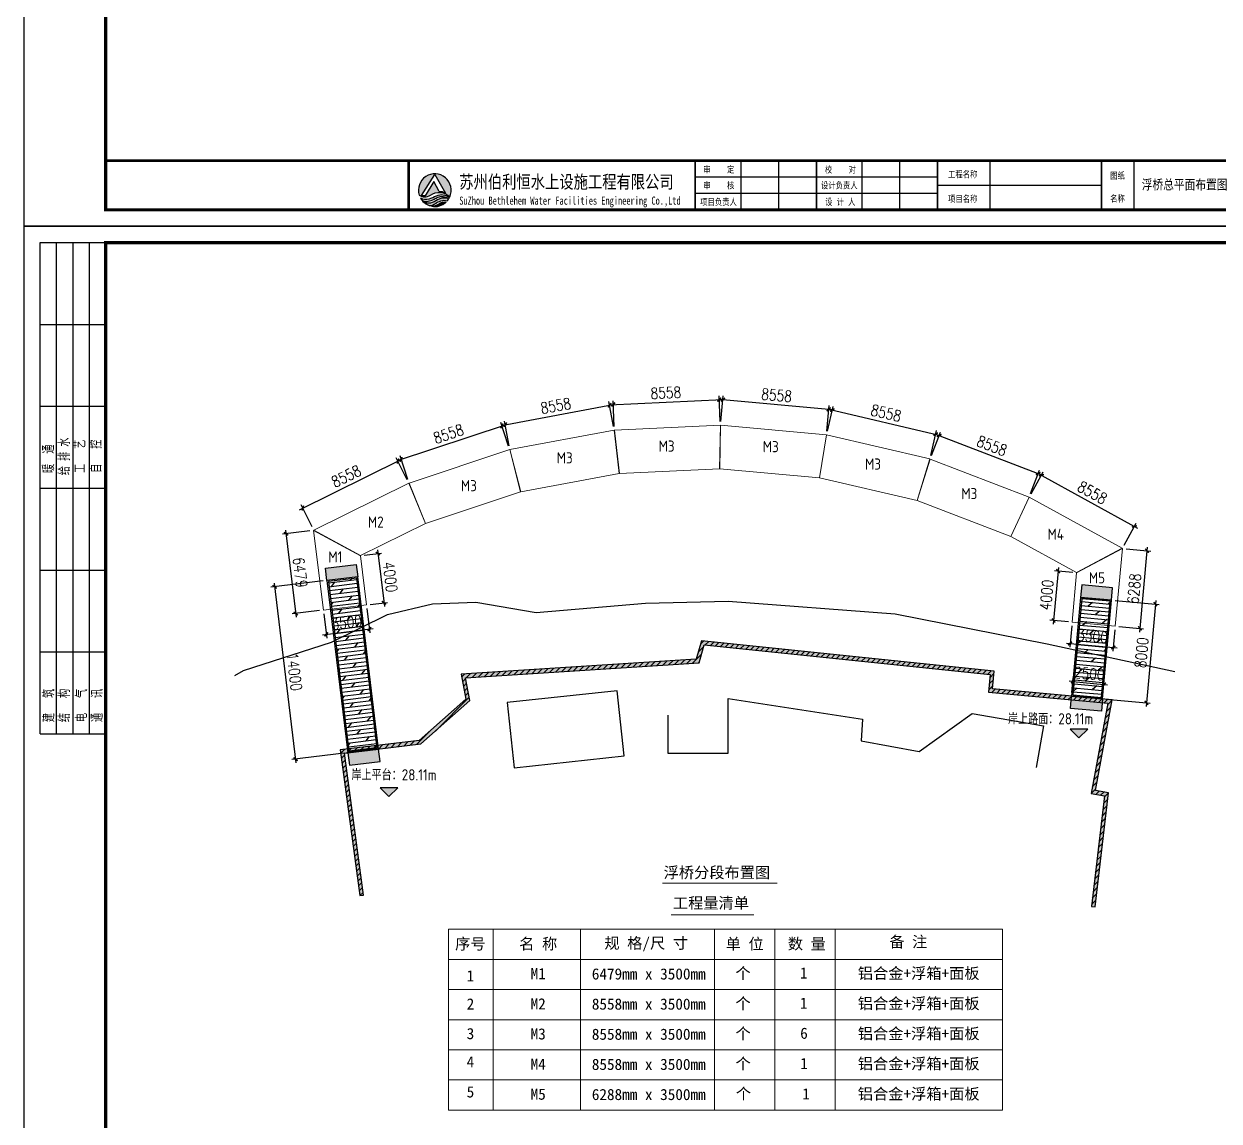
# Model space of a CAD drawing. Extents: x -259369 to -50372, y -155978 to 198088.
# Drawn here: x -218179 to -121798, y 7154 to 95648 of the extents above; entities that cross this region are included whole.
import ezdxf
from ezdxf.enums import TextEntityAlignment as Align

# ---------------------------------------------------------------- set-up
doc = ezdxf.new("R2010")
doc.units = 0
doc.header["$LTSCALE"] = 1000
doc.header["$MEASUREMENT"] = 0
doc.layers.add('抱桩器', color=255, linetype='Continuous')
for name, color, linetype, lineweight in [('文本', 3, 'Continuous', 13), ('结构', 52, 'Continuous', 18), ('铝主梁', 3, 'Continuous', 9)]:
    doc.layers.add(name, color=color, linetype=linetype, lineweight=lineweight)
doc.styles.add('-宋体', font='', dxfattribs={"width": 0.8})
doc.styles.add('_TCH_DIM', font='SIMPLEX.shx', dxfattribs={"bigfont": 'hztxt.shx'})
doc.styles.add('HZTXT', font='txtw.shx', dxfattribs={"width": 0.8, "bigfont": 'hztxtw.shx'})
doc.styles.get("Standard").update_dxf_attribs({"font": 'gbenor.shx', "bigfont": 'gbcbig.shx'})
doc.styles.add('图框', font='')
doc.styles.add('宋体', font='')
doc.styles.add('黑体', font='simhei.ttf', dxfattribs={"width": 0.8})
doc.styles.get('-宋体').set_extended_font_data('SimSun')
doc.styles.get('图框').set_extended_font_data('SimSun')
doc.styles.get('宋体').set_extended_font_data('SimSun')
doc.dimstyles.new('DIM-300', dxfattribs={"dimscale": 300, "dimtxt": 3, "dimasz": 1, "dimexe": 1, "dimexo": 1, "dimgap": 1, "dimtad": 1, "dimdec": 0, "dimdsep": 46, "dimtxsty": 'HZTXT', "dimblk": 'ARCHTICK', "dimcen": 0, "dimdle": 1, "dimclrd": 9, "dimclre": 9, "dimclrt": 2, "dimadec": 1, "dimazin": 0, "dimtfac": 1, "dimtdec": 0, "dimtix": 1, "dimtmove": 2, "dimatfit": 3, "dimldrblk": 'ARCHTICK', "dimfxl": 10, "dimtolj": 1, "dimtzin": 0, "dimarcsym": 1})

# ---------------------------------------------------------------- blocks, each defined once
blk = doc.blocks.new('$TITLEBLK$00000187')
h = blk.add_hatch(color=140)
h.dxf.hatch_style = 1
h.paths.add_polyline_path([(-294.3, 4.5, 0.294083), (-290.89, 4.48, -0.363756), (-284.97, 3.96, 1.450144)])
h.paths.add_polyline_path([(-289.53, 10.8), (-286.23, 5.12, 0.101723), (-288.23, 5.58), (-289.84, 8.66), (-292.52, 4.26, -0.081837), (-293.64, 4.38)], flags=16)
h = blk.add_hatch(color=174)
h.paths.add_polyline_path([(-285.05, 3.78, 0.296692), (-289.05, 4.29, -0.04264), (-291.3, 3.4, -0.209747), (-293.92, 3.62, 0.179915), (-291.3, 1.33, 0.169783), (-289.28, 1.97, -0.05744), (-287.69, 2.74, -0.214092), (-285.77, 2.71, 0.064571)])
h.paths.add_polyline_path([(-288.71, 3.03, -0.084014), (-290.89, 2.08, -0.271733), (-292.96, 2.61, 0.071966), (-291.58, 2.64, 0.098278), (-289.75, 3.23, -0.072406), (-288.51, 3.9, -0.088156), (-286.96, 4.07, -0.181988), (-285.56, 3.48, 0.206106)], flags=16)
blk.add_hatch(color=174).paths.add_polyline_path([(-286.08, 2.39, 0.189728), (-288.25, 1.81, -0.126537), (-290.52, 1.1, 0.245013)])
for p, q in [((-196, 0), (-196, 15)), ((-184.5, 0), (-184.5, 15)), ((-159, 0), (-159, 15)), ((-147.5, 0), (-147.5, 15)), ((-120, 0), (-120, 15)), ((-76, 0), (-76, 15)), ((-33, 0), (-33, 15)), ((-13, 0), (-13, 15)), ((0, 0), (0, 15)), ((-136, 10), (-210, 10)), ((-136, 7.5), (-86, 7.5)), ((-44, 7.5), (-22, 7.5)), ((0, 10), (-22, 10)), ((-136, 5), (-210, 5)), ((0, 5), (-22, 5))]:
    blk.add_line(p, q)
for points, const_width in [([(-297.54, 0), (-297.54, 15), (0, 15)], 0.8), ([(-210, 0), (-210, 15)], 0.5), ([(-173, 0), (-173, 15)], 0.5), ([(-136, 0), (-136, 15)], 0.5), ([(-86, 0), (-86, 15)], 0.5), ([(-44, 0), (-44, 15)], 0.5), ([(-22, 0), (-22, 15)], 0.5)]:
    blk.add_lwpolyline(points, dxfattribs=dict(const_width=const_width))
for points in [[(-294.3, 4.5, 0.294083), (-290.89, 4.48, -0.363756), (-284.97, 3.96, 1.450144)], [(-293.64, 4.38), (-289.53, 10.8), (-286.23, 5.12, 0.101723), (-288.23, 5.58), (-289.84, 8.66), (-292.52, 4.26, -0.081837)]]:
    blk.add_lwpolyline(points, format="xyb", close=True)
for points in [[(-293.92, 3.62, 0.209747), (-291.3, 3.4, 0.04264), (-289.05, 4.29, -0.296692), (-285.05, 3.78)], [(-292.96, 2.61, 0.071966), (-291.58, 2.64, 0.098278), (-289.75, 3.23, -0.072406), (-288.51, 3.9, -0.088156), (-286.96, 4.07, -0.181988), (-285.56, 3.48, 0.206106), (-288.71, 3.03, -0.084014), (-290.89, 2.08, -0.271733), (-292.96, 2.61)], [(-291.3, 1.33, 0.169783), (-289.28, 1.97, -0.05744), (-287.69, 2.74, -0.214092), (-285.77, 2.71, -0.214092)], [(-290.52, 1.1, 0.126537), (-288.25, 1.81, -0.189728), (-286.08, 2.39, -0.189728)]]:
    blk.add_lwpolyline(points, format="xyb")
for start, end in [(318.8384, 333.6165), (208.4706, 249.2676), (258.5751, 313.6432)]:
    blk.add_arc((-289.53, 6), 5, start, end)
at = {"style": '图框'}
for s, height, width, p in [('苏州伯利恒水上设施工程有限公司', 4, 0.8, (-282.06, 6.56)), ('审    定', 2, 0.8, (-207.53, 11.34)), ('校    对', 2, 0.8, (-170.43, 11.27)), ('工程名称', 2, 0.8, (-132.8, 9.86)), ('图纸', 2, 0.8, (-83.31, 9.46)), ('工程编号', 2, 0.8, (-42.79, 10.08)), ('阶 段', 2, 0.8, (-20.12, 11.27)), ('审    核', 2, 0.8, (-207.55, 6.48)), ('设计负责人', 2, 0.8, (-171.62, 6.48)), ('日 期', 2, 0.8, (-20.31, 6.48)), ('SuZhou Bethlehem Water Facilities Engineering Co.,Ltd ', 2.5, 0.75, (-282.06, 1.57)), ('项目负责人', 2, 0.8, (-208.49, 1.42)), ('设 计 人', 2, 0.8, (-170.33, 1.42)), ('项目名称', 2, 0.8, (-132.8, 2.36)), ('名称', 2, 0.8, (-83.31, 2.46)), ('图   号', 2, 0.8, (-42.46, 2.6)), ('比 例', 2, 0.8, (-20.27, 1.42))]:
    blk.add_text(s, height=height, dxfattribs=dict(at, width=width)).set_placement(p)
for tag, p in [('审定人', (-193.68, 10.95)), ('校对', (-155.51, 10.92)), ('审核人', (-193.68, 6.03)), ('设计负责人', (-158.64, 6.23)), ('项目负责人', (-195.69, 1.11)), ('设计人', (-156.48, 1.18))]:
    blk.add_attdef(tag, p, '', height=3)
for tag, p, height, style, width in [('工程名称', (-115.66, 9.53), 3, '-宋体', 0.8), ('阶段', (-12.96, 10.81), 2.5, '黑体', 0.8), ('图名', (-73.67, 6.22), 3, '-宋体', 0.8), ('日期', (-12.96, 5.8), 2.5, '黑体', 0.8), ('项目名称', (-115.65, 1.97), 3, '-宋体', 0.8), ('图号', (-31.44, 2.55), 3, '_TCH_DIM', 0.7), ('比例', (-12.96, 1.14), 2.5, '黑体', 0.8)]:
    blk.add_attdef(tag, p, '', height=height, dxfattribs=dict(style=style, width=width))
blk = doc.blocks.new('$TITLEBLK$00000095')
for p, q in [((-150, 20), (-150, 0)), ((-150, 20), (0, 20)), ((-125, 20), (-125, 0)), ((-100, 20), (-100, 0)), ((-75, 20), (-75, 0)), ((-75, 20), (-75, 0)), ((-50, 20), (-50, 0)), ((-25, 20), (-25, 0)), ((0, 20), (0, 0)), ((-150, 15), (-75, 15)), ((-75, 15), (0, 15)), ((-150, 10), (-75, 10)), ((-75, 10), (0, 10)), ((-150, 5), (-75, 5)), ((-75, 5), (0, 5))]:
    blk.add_line(p, q)
at = {"width": 0.8}
for s, p in [('建   筑', (-146.45, 15.65)), ('暖  通', (-70.35, 15.73)), ('结   构', (-146.45, 10.91)), ('给 排 水', (-71.03, 10.9)), ('电   气', (-146.45, 5.65)), ('工   艺', (-70.35, 6.13)), ('通   讯', (-146.45, 0.88)), ('自   控', (-70.35, 1.24))]:
    blk.add_text(s, height=3.509, dxfattribs=at).set_placement(p)
blk = doc.blocks.new('rgthtyjyuk')
blk.add_lwpolyline([(0, 0), (420, 0), (420, 297), (0, 297)], close=True)
at = {"const_width": 1}
blk.add_lwpolyline([(25, 5), (415, 5), (415, 292), (25, 292)], close=True, dxfattribs=at)
at = {"const_width": 0.8}
blk.add_lwpolyline([(415, 20), (25, 20)], dxfattribs=at)
at = {"rotation": 90}
blk.add_blockref('$TITLEBLK$00000095', (25, 292), dxfattribs=at)
blk = doc.blocks.new('thwerg')
at = {"linetype": 'Continuous'}
h = blk.add_hatch(dxfattribs=at)
h.set_pattern_fill('AR-CONC', color=252, scale=5)
h.set_pattern_definition([(50, (0, 0), (910.9233, -79.6954), [95.25, -1047.75]), (355, (0, 0), (-176.217, 955.284), [76.2, -838.203]), (100.45144, (75.9, -6.6), (734.7062, 875.5888), [80.95, -890.451]), (46.1842, (0, 254), (1355.395, -210.2116), [142.875, -1571.625]), (96.63556, (113, 236.5), (1187.021, 1237.131), [121.425, -1335.678]), (351.18415, (0, 254), (1187.021, 1237.131), [114.3, -1257.299]), (21, (127, 190.5), (758.072, -511.326), [95.25, -1047.75]), (326, (127, 190.5), (309.01, 920.94), [76.2, -838.2]), (71.45144, (190.2, 147.9), (1067.082, 409.614), [80.95, -890.4497]), (37.5, (0, 0), (15.443, 422.7752), [0, -828.04, 0, -850.9, 0, -841.375]), (7.5, (0, 0), (334.0983, 500.9029), [0, -485.14, 0, -808.99, 0, -320.675]), (327.5, (-283.2, 0), (677.953, -28.6437), [0, -317.5, 0, -990.6, 0, -1314.45]), (317.5, (-410.2, 0), (740.646, 127.1325), [0, -412.75, 0, -657.86, 0, -933.45])])
h.paths.add_polyline_path([(125890, -32795), (125541, -30956), (144375, -29749), (144792, -28301), (167849, -30703), (167718, -32134), (177330, -33007), (175981, -40288), (177064, -40496), (176008, -49398), (176306, -49434), (177395, -40254), (176330, -40050), (177685, -32738), (168044, -31863), (168175, -30435), (144574, -27977), (144145, -29463), (125184, -30678), (125563, -32683), (121810, -36014), (115445, -36787), (117010, -48533), (117307, -48493), (115782, -37048), (121939, -36301)])
h = blk.add_hatch(dxfattribs=at)
h.set_pattern_fill('ANSI31', color=252, scale=100)
h.set_pattern_definition([(45, (0, 0), (-224.5064, 224.5064), [])])
h.paths.add_polyline_path([(144375, -29749), (144792, -28301), (167849, -30703), (167718, -32134), (177330, -33007), (175981, -40288), (177064, -40496), (176008, -49398), (176306, -49434), (177395, -40254), (176330, -40050), (177685, -32738), (168044, -31863), (168175, -30435), (144574, -27977), (144145, -29463), (125184, -30678), (125563, -32683), (121810, -36014), (115445, -36787), (117010, -48533), (117307, -48493), (115782, -37048), (121939, -36301), (125890, -32795), (125541, -30956)])
at = {"color": 252, "linetype": 'Continuous', "elevation": -32017, "flags": 128}
blk.add_lwpolyline([(106933, -30769), (107635, -30369), (114725, -28078), (119240, -25868), (122867, -24992), (126369, -24863), (131244, -25695), (140044, -24946), (146723, -24787), (160192, -25793), (172447, -28232), (182746, -30446)], dxfattribs=at)
at = {"color": 252, "linetype": 'Continuous', "flags": 128}
for points, elevation in [([(117307, -48493), (115782, -37048), (121939, -36301), (125890, -32795), (125541, -30956), (144375, -29749), (144792, -28301), (167849, -30703), (167718, -32134), (177330, -33007), (175981, -40288), (177064, -40496), (176008, -49398), (176306, -49434), (177395, -40254), (176330, -40050), (177685, -32738), (168044, -31863), (168175, -30435), (144574, -27977), (144145, -29463), (125184, -30678), (125563, -32683), (121810, -36014), (115445, -36787), (117010, -48533)], -2496), ([(128902, -32969), (129469, -38215), (138338, -37256), (137771, -32010), (128902, -32969)], -32017)]:
    blk.add_lwpolyline(points, close=True, dxfattribs=dict(at, elevation=elevation))
blk.add_lwpolyline([(141861, -33967), (141860, -37038), (146732, -37038), (146732, -32622), (157554, -34310), (157440, -36052), (162121, -36914), (166389, -33855), (172143, -34842), (171563, -38202)], dxfattribs=at)
blk = doc.blocks.new('3x10')
h = blk.add_hatch()
h.set_pattern_fill('ACAD_ISO07W100', color=252, scale=20, angle=90)
h.set_pattern_definition([(90, (0, 0), (-100, 6e-15), [10, -60])])
h.paths.add_polyline_path([(925837, 2496349), (924837, 2496348), (924837, 2493849), (925837, 2493849)])
h.paths.add_polyline_path([(934837, 2496349), (933837, 2496349), (933837, 2493849), (934837, 2493849)])
h = blk.add_hatch()
h.set_pattern_fill('DOLMIT', color=252, scale=50, angle=90)
h.set_pattern_definition([(90, (0, 0), (-317.5, 2e-14), []), (135, (0, 0), (-634.99957, -634.99957), [449.0128, -898.0256])])
h.paths.add_polyline_path([(933737, 2496249), (925937, 2496249), (925937, 2493949), (933737, 2493949)])
at = {"color": 1}
for points in [[(925837, 2496349), (925837, 2493849), (924837, 2493849), (924837, 2496348)], [(933837, 2496349), (933837, 2493849), (934837, 2493849), (934837, 2496349)]]:
    blk.add_lwpolyline(points, close=True, dxfattribs=at)
at = {"layer": '抱桩器', "color": 1}
for points in [[(925837, 2493849), (933837, 2493849), (933837, 2496349), (925837, 2496349)], [(925937, 2493949), (933737, 2493949), (933737, 2496249), (925937, 2496249)]]:
    blk.add_lwpolyline(points, close=True, dxfattribs=at)
blk = doc.blocks.new('_ArchTick')
at = {"color": 0, "linetype": 'ByBlock', "const_width": 0.4}
blk.add_lwpolyline([(-0.5, -0.5), (0.5, 0.5)], dxfattribs=at)
blk = doc.blocks.new('*D859')
at = {"color": 9, "lineweight": -2, "transparency": 16777216}
for p, q in [((-133581, 42605), (-133880, 42632)), ((-133660, 41730), (-133554, 42904)), ((-133581, 42605), (-131091, 42379)), ((-131171, 41503), (-131064, 42677)), ((-131091, 42379), (-130792, 42351))]:
    blk.add_line(p, q, dxfattribs=at)
at = {"layer": 'Defpoints', "color": 0, "transparency": 16777216}
for p in [(-131091, 42379), (-133688, 41431, 29521), (-131198, 41205, 29521)]:
    blk.add_point(p, dxfattribs=at)
at = {"color": 9, "lineweight": -2, "transparency": 16777216, "xscale": 300, "yscale": 300, "zscale": 300}
for p, rotation in [((-133581, 42605), 354.8075966638556), ((-131091, 42379), 174.8075966638557)]:
    blk.add_blockref('_ArchTick', p, dxfattribs=dict(at, rotation=rotation))
at = {"color": 2, "transparency": 16777216, "insert": (-132268, 43239), "char_height": 900, "attachment_point": 5, "rotation": 354.8076, "style": 'HZTXT'}
blk.add_mtext('\\A1;2500', dxfattribs=at)
blk = doc.blocks.new('*D860')
at = {"color": 9, "lineweight": -2, "transparency": 16777216}
for p, q in [((-130175, 49145), (-126639, 48823)), ((-126911, 49149), (-127689, 40585)), ((-130899, 41178), (-127363, 40856))]:
    blk.add_line(p, q, dxfattribs=at)
at = {"layer": 'Defpoints', "color": 0, "transparency": 16777216}
for p in [(-130474, 49172, 29521), (-131198, 41205, 29521), (-127662, 40883)]:
    blk.add_point(p, dxfattribs=at)
at = {"color": 9, "lineweight": -2, "transparency": 16777216, "xscale": 300, "yscale": 300, "zscale": 300}
for p, rotation in [((-126938, 48851), 84.80759666385475), ((-127662, 40883), 264.8075966638548)]:
    blk.add_blockref('_ArchTick', p, dxfattribs=dict(at, rotation=rotation))
at = {"color": 2, "transparency": 16777216, "insert": (-128047, 44935), "char_height": 900, "attachment_point": 5, "rotation": 84.8076, "style": 'HZTXT'}
blk.add_mtext('\\A1;8000', dxfattribs=at)
blk = doc.blocks.new('GW-2.5x15m')
h = blk.add_hatch()
h.set_pattern_fill('DOTS', color=256, scale=50)
h.set_pattern_definition([(0, (0, 0), (39.6875, 79.375), [0, -79.375])])
h.paths.add_polyline_path([(120532, 62849), (119532, 62849), (119532, 60349), (120532, 60349)])
h.paths.add_polyline_path([(135532, 62849), (134532, 62849), (134532, 60349), (135532, 60349)])
h = blk.add_hatch()
h.set_pattern_fill('DOLMIT', color=252, scale=50, angle=89.99911)
h.set_pattern_definition([(89.999106, (-806344.56, -2433484.9), (-317.5, 0.004954), []), (134.999106, (-806344.6, -2433484.9), (-635.00947, -634.98966), [449.0128, -898.0256])])
edge = h.paths.add_edge_path()
edge.add_line((134432, 62749), (120632, 62749))
edge.add_line((120632, 62749), (120632, 60449))
edge.add_line((119632, 60449), (134432, 60449))
edge.add_line((134432, 60449), (134432, 62749))
at = {"color": 1}
for points in [[(120532, 62849), (120532, 60349), (119532, 60349), (119532, 62849)], [(134532, 62849), (134532, 60349), (135532, 60349), (135532, 62849)]]:
    blk.add_lwpolyline(points, close=True, dxfattribs=at)
at = {"layer": '抱桩器', "color": 1}
for points in [[(120532, 60349), (134532, 60349), (134532, 62849), (120532, 62849)], [(120632, 60449), (134432, 60449), (134432, 62749), (120632, 62749)]]:
    blk.add_lwpolyline(points, close=True, dxfattribs=at)
blk = doc.blocks.new('*D861')
at = {"color": 9, "lineweight": -2, "transparency": 16777216}
for p, q in [((-194036, 50720), (-198257, 50208)), ((-197995, 50542), (-196237, 36048)), ((-192350, 36822), (-196571, 36310))]:
    blk.add_line(p, q, dxfattribs=at)
at = {"layer": 'Defpoints', "color": 0, "transparency": 16777216}
for p in [(-193738, 50756, 29521), (-192052, 36858, 29521), (-196273, 36346)]:
    blk.add_point(p, dxfattribs=at)
at = {"color": 9, "lineweight": -2, "transparency": 16777216, "xscale": 300, "yscale": 300, "zscale": 300}
for p, rotation in [((-197959, 50244), 96.9173732974758), ((-196273, 36346), 276.9173732974758)]:
    blk.add_blockref('_ArchTick', p, dxfattribs=dict(at, rotation=rotation))
at = {"color": 2, "transparency": 16777216, "insert": (-196371, 43385), "char_height": 900, "attachment_point": 5, "rotation": 276.91737, "style": 'HZTXT'}
blk.add_mtext('\\A1;14000', dxfattribs=at)
blk = doc.blocks.new('*D845')
at = {"color": 9, "lineweight": -2, "transparency": 16777216}
for p, q in [((-189666, 53226), (-189112, 48659)), ((-190741, 52793), (-189332, 52964)), ((-190260, 48822), (-188851, 48993))]:
    blk.add_line(p, q, dxfattribs=at)
at = {"layer": 'Defpoints', "color": 0, "transparency": 16777216}
for p in [(-191039, 52757, 29521), (-190557, 48786, 29521), (-189148, 48957)]:
    blk.add_point(p, dxfattribs=at)
at = {"color": 9, "lineweight": -2, "transparency": 16777216, "xscale": 300, "yscale": 300, "zscale": 300}
for p, rotation in [((-189630, 52928), 96.91862478794042), ((-189148, 48957), 276.9186247879404)]:
    blk.add_blockref('_ArchTick', p, dxfattribs=dict(at, rotation=rotation))
at = {"color": 2, "transparency": 16777216, "insert": (-188645, 51033), "char_height": 900, "attachment_point": 5, "rotation": 276.91862, "style": 'HZTXT'}
blk.add_mtext('\\A1;4000', dxfattribs=at)
blk = doc.blocks.new('*D846')
at = {"color": 9, "lineweight": -2, "transparency": 16777216}
for p, q in [((-190521, 48488), (-190285, 46539)), ((-193996, 48067), (-193759, 46117)), ((-194093, 46379), (-190023, 46873))]:
    blk.add_line(p, q, dxfattribs=at)
at = {"layer": 'Defpoints', "color": 0, "transparency": 16777216}
for p in [(-194032, 48364, 29521), (-190557, 48786, 29521), (-190321, 46837)]:
    blk.add_point(p, dxfattribs=at)
at = {"color": 9, "lineweight": -2, "transparency": 16777216, "xscale": 300, "yscale": 300, "zscale": 300}
for p, rotation in [((-193795, 46415), 186.9186247879407), ((-190321, 46837), 6.9186247879407)]:
    blk.add_blockref('_ArchTick', p, dxfattribs=dict(at, rotation=rotation))
at = {"color": 2, "transparency": 16777216, "insert": (-192148, 47370), "char_height": 900, "attachment_point": 5, "rotation": 6.91862, "style": 'HZTXT'}
blk.add_mtext('\\A1;3500', dxfattribs=at)
blk = doc.blocks.new('*D847')
at = {"color": 9, "lineweight": -2, "transparency": 16777216}
for p, q in [((-195110, 54760), (-197335, 54490)), ((-197073, 54824), (-196221, 47797)), ((-194330, 48328), (-196555, 48058))]:
    blk.add_line(p, q, dxfattribs=at)
at = {"layer": 'Defpoints', "color": 0, "transparency": 16777216}
for p in [(-194812, 54796, 29521), (-194032, 48364, 29521), (-196257, 48094)]:
    blk.add_point(p, dxfattribs=at)
at = {"color": 9, "lineweight": -2, "transparency": 16777216, "xscale": 300, "yscale": 300, "zscale": 300}
for p, rotation in [((-197037, 54526), 96.91862478794047), ((-196257, 48094), 276.9186247879405)]:
    blk.add_blockref('_ArchTick', p, dxfattribs=dict(at, rotation=rotation))
at = {"color": 2, "transparency": 16777216, "insert": (-195902, 51401), "char_height": 900, "attachment_point": 5, "rotation": 276.91862, "style": 'HZTXT'}
blk.add_mtext('\\A1;6479', dxfattribs=at)
blk = doc.blocks.new('*D848')
at = {"color": 9, "lineweight": -2, "transparency": 16777216}
for p, q in [((-195958, 56467), (-187748, 60524)), ((-187265, 58870), (-188150, 60660)), ((-194938, 55079), (-195822, 56868))]:
    blk.add_line(p, q, dxfattribs=at)
at = {"layer": 'Defpoints', "color": 0, "transparency": 16777216}
for p in [(-188017, 60391), (-187133, 58601, 29521), (-194805, 54810, 29521)]:
    blk.add_point(p, dxfattribs=at)
at = {"color": 9, "lineweight": -2, "transparency": 16777216, "xscale": 300, "yscale": 300, "zscale": 300}
for p, rotation in [((-188017, 60391), 26.29539186909958), ((-195689, 56600), 206.2953918690996)]:
    blk.add_blockref('_ArchTick', p, dxfattribs=dict(at, rotation=rotation))
at = {"color": 2, "transparency": 16777216, "insert": (-192185, 59168), "char_height": 900, "attachment_point": 5, "rotation": 26.29539, "style": 'HZTXT'}
blk.add_mtext('\\A1;8558', dxfattribs=at)
blk = doc.blocks.new('*D849')
at = {"color": 9, "lineweight": -2, "transparency": 16777216}
for p, q in [((-188040, 60424), (-179351, 63317)), ((-179094, 61595), (-179731, 63507)), ((-187214, 58891), (-187850, 60803))]:
    blk.add_line(p, q, dxfattribs=at)
at = {"layer": 'Defpoints', "color": 0, "transparency": 16777216}
for p in [(-179636, 63222), (-178999, 61310, 29521), (-187119, 58606, 29521)]:
    blk.add_point(p, dxfattribs=at)
at = {"color": 9, "lineweight": -2, "transparency": 16777216, "xscale": 300, "yscale": 300, "zscale": 300}
for p, rotation in [((-179636, 63222), 18.41641743830171), ((-187756, 60519), 198.4164174383017)]:
    blk.add_blockref('_ArchTick', p, dxfattribs=dict(at, rotation=rotation))
at = {"color": 2, "transparency": 16777216, "insert": (-183933, 62582), "char_height": 900, "attachment_point": 5, "rotation": 18.41642, "style": 'HZTXT'}
blk.add_mtext('\\A1;8558', dxfattribs=at)
blk = doc.blocks.new('*D850')
at = {"color": 9, "lineweight": -2, "transparency": 16777216}
for p, q in [((-179654, 63270), (-170650, 64945)), ((-170626, 63174), (-171000, 65185)), ((-179040, 61609), (-179414, 63620))]:
    blk.add_line(p, q, dxfattribs=at)
at = {"layer": 'Defpoints', "color": 0, "transparency": 16777216}
for p in [(-170945, 64890), (-170571, 62879, 29521), (-178985, 61314, 29521)]:
    blk.add_point(p, dxfattribs=at)
at = {"color": 9, "lineweight": -2, "transparency": 16777216, "xscale": 300, "yscale": 300, "zscale": 300}
for p, rotation in [((-170945, 64890), 10.53744300750394), ((-179359, 63325), 190.5374430075039)]:
    blk.add_blockref('_ArchTick', p, dxfattribs=dict(at, rotation=rotation))
at = {"color": 2, "transparency": 16777216, "insert": (-175289, 64845), "char_height": 900, "attachment_point": 5, "rotation": 10.53744, "style": 'HZTXT'}
blk.add_mtext('\\A1;8558', dxfattribs=at)
blk = doc.blocks.new('*D851')
at = {"color": 9, "lineweight": -2, "transparency": 16777216}
for p, q in [((-162022, 63577), (-162118, 65643)), ((-170952, 64933), (-161804, 65358)), ((-170570, 63180), (-170666, 65246))]:
    blk.add_line(p, q, dxfattribs=at)
at = {"layer": 'Defpoints', "color": 0, "transparency": 16777216}
for p in [(-162104, 65344), (-170556, 62881, 29521), (-162008, 63277, 29521)]:
    blk.add_point(p, dxfattribs=at)
at = {"color": 9, "lineweight": -2, "transparency": 16777216, "xscale": 300, "yscale": 300, "zscale": 300}
for p, rotation in [((-162104, 65344), 2.658468576705857), ((-170652, 64947), 182.6584685767059)]:
    blk.add_blockref('_ArchTick', p, dxfattribs=dict(at, rotation=rotation))
at = {"color": 2, "transparency": 16777216, "insert": (-166413, 65894), "char_height": 900, "attachment_point": 5, "rotation": 2.65847, "style": 'HZTXT'}
blk.add_mtext('\\A1;8558', dxfattribs=at)
blk = doc.blocks.new('*D852')
at = {"color": 9, "lineweight": -2, "transparency": 16777216}
for p, q in [((-161966, 63576), (-161777, 65640)), ((-162103, 65369), (-152983, 64536)), ((-153443, 62797), (-153254, 64862))]:
    blk.add_line(p, q, dxfattribs=at)
at = {"layer": 'Defpoints', "color": 0, "transparency": 16777216}
for p in [(-153282, 64563), (-161993, 63277, 29521), (-153470, 62498, 29521)]:
    blk.add_point(p, dxfattribs=at)
at = {"color": 9, "lineweight": -2, "transparency": 16777216, "xscale": 300, "yscale": 300, "zscale": 300}
for p, rotation in [((-161804, 65342), 174.7794941459096), ((-153282, 64563), 354.7794941459096)]:
    blk.add_blockref('_ArchTick', p, dxfattribs=dict(at, rotation=rotation))
at = {"color": 2, "transparency": 16777216, "insert": (-157475, 65699), "char_height": 900, "attachment_point": 5, "rotation": 354.77949, "style": 'HZTXT'}
blk.add_mtext('\\A1;8558', dxfattribs=at)
blk = doc.blocks.new('*D853')
at = {"color": 9, "lineweight": -2, "transparency": 16777216}
for p, q in [((-153388, 62788), (-152922, 64790)), ((-153282, 64566), (-144362, 62491)), ((-145052, 60849), (-144587, 62851))]:
    blk.add_line(p, q, dxfattribs=at)
at = {"layer": 'Defpoints', "color": 0, "transparency": 16777216}
for p in [(-153456, 62496, 29521), (-144655, 62559), (-145120, 60557, 29521)]:
    blk.add_point(p, dxfattribs=at)
at = {"color": 9, "lineweight": -2, "transparency": 16777216, "xscale": 300, "yscale": 300, "zscale": 300}
for p, rotation in [((-152990, 64498), 166.9005197151146), ((-144655, 62559), 346.9005197151146)]:
    blk.add_blockref('_ArchTick', p, dxfattribs=dict(at, rotation=rotation))
at = {"color": 2, "transparency": 16777216, "insert": (-148652, 64259), "char_height": 900, "attachment_point": 5, "rotation": 346.90052, "style": 'HZTXT'}
blk.add_mtext('\\A1;8558', dxfattribs=at)
blk = doc.blocks.new('*D854')
at = {"color": 9, "lineweight": -2, "transparency": 16777216}
for p, q in [((-144999, 60832), (-144271, 62731)), ((-144658, 62558), (-136107, 59280)), ((-137008, 57768), (-136280, 59667))]:
    blk.add_line(p, q, dxfattribs=at)
at = {"layer": 'Defpoints', "color": 0, "transparency": 16777216}
for p in [(-145106, 60552, 29521), (-136388, 59387), (-137116, 57488, 29521)]:
    blk.add_point(p, dxfattribs=at)
at = {"color": 9, "lineweight": -2, "transparency": 16777216, "xscale": 300, "yscale": 300, "zscale": 300}
for p, rotation in [((-144378, 62451), 159.0215452843185), ((-136388, 59387), 339.0215452843184)]:
    blk.add_blockref('_ArchTick', p, dxfattribs=dict(at, rotation=rotation))
at = {"color": 2, "transparency": 16777216, "insert": (-140114, 61619), "char_height": 900, "attachment_point": 5, "rotation": 339.02155, "style": 'HZTXT'}
blk.add_mtext('\\A1;8558', dxfattribs=at)
blk = doc.blocks.new('*D855')
at = {"color": 9, "lineweight": -2, "transparency": 16777216}
for p, q in [((-136957, 57745), (-135982, 59514)), ((-136390, 59396), (-128369, 54976)), ((-129462, 53614), (-128487, 55384))]:
    blk.add_line(p, q, dxfattribs=at)
at = {"layer": 'Defpoints', "color": 0, "transparency": 16777216}
for p in [(-137102, 57482, 29521), (-128632, 55121), (-129607, 53352, 29521)]:
    blk.add_point(p, dxfattribs=at)
at = {"color": 9, "lineweight": -2, "transparency": 16777216, "xscale": 300, "yscale": 300, "zscale": 300}
for p, rotation in [((-136127, 59251), 151.1425708534504), ((-128632, 55121), 331.1425708534504)]:
    blk.add_blockref('_ArchTick', p, dxfattribs=dict(at, rotation=rotation))
at = {"color": 2, "transparency": 16777216, "insert": (-132018, 57843), "char_height": 900, "attachment_point": 5, "rotation": 331.14257, "style": 'HZTXT'}
blk.add_mtext('\\A1;8558', dxfattribs=at)
blk = doc.blocks.new('*D856')
at = {"color": 9, "lineweight": -2, "transparency": 16777216}
for p, q in [((-129301, 53311), (-127314, 53130)), ((-127585, 53456), (-128210, 46596)), ((-129871, 47049), (-127884, 46868))]:
    blk.add_line(p, q, dxfattribs=at)
at = {"layer": 'Defpoints', "color": 0, "transparency": 16777216}
for p in [(-129600, 53339, 29521), (-130170, 47076, 29521), (-128182, 46895)]:
    blk.add_point(p, dxfattribs=at)
at = {"color": 9, "lineweight": -2, "transparency": 16777216, "xscale": 300, "yscale": 300, "zscale": 300}
for p, rotation in [((-127612, 53158), 84.79802483202033), ((-128182, 46895), 264.7980248320203)]:
    blk.add_blockref('_ArchTick', p, dxfattribs=dict(at, rotation=rotation))
at = {"color": 2, "transparency": 16777216, "insert": (-128644, 50094), "char_height": 900, "attachment_point": 5, "rotation": 84.79802, "style": 'HZTXT'}
blk.add_mtext('\\A1;6288', dxfattribs=at)
blk = doc.blocks.new('*D857')
at = {"color": 9, "lineweight": -2, "transparency": 16777216}
for p, q in [((-134751, 51811), (-135168, 47230)), ((-133592, 51404), (-135077, 51539)), ((-133954, 47421), (-135439, 47556))]:
    blk.add_line(p, q, dxfattribs=at)
at = {"layer": 'Defpoints', "color": 0, "transparency": 16777216}
for p in [(-133293, 51377, 29521), (-135141, 47529), (-133656, 47393, 29521)]:
    blk.add_point(p, dxfattribs=at)
at = {"color": 9, "lineweight": -2, "transparency": 16777216, "xscale": 300, "yscale": 300, "zscale": 300}
for p, rotation in [((-134778, 51512), 84.79802483202104), ((-135141, 47529), 264.7980248320211)]:
    blk.add_blockref('_ArchTick', p, dxfattribs=dict(at, rotation=rotation))
at = {"color": 2, "transparency": 16777216, "insert": (-135706, 49588), "char_height": 900, "attachment_point": 5, "rotation": 84.79802, "style": 'HZTXT'}
blk.add_mtext('\\A1;4000', dxfattribs=at)
blk = doc.blocks.new('*D858')
at = {"color": 9, "lineweight": -2, "transparency": 16777216}
for p, q in [((-133683, 47095), (-133839, 45375)), ((-130197, 46777), (-130354, 45058)), ((-134111, 45701), (-130028, 45329))]:
    blk.add_line(p, q, dxfattribs=at)
at = {"layer": 'Defpoints', "color": 0, "transparency": 16777216}
for p in [(-133656, 47393, 29521), (-130170, 47076, 29521), (-130327, 45356)]:
    blk.add_point(p, dxfattribs=at)
at = {"color": 9, "lineweight": -2, "transparency": 16777216, "xscale": 300, "yscale": 300, "zscale": 300}
for p, rotation in [((-133812, 45674), 174.7980248320217), ((-130327, 45356), 354.7980248320216)]:
    blk.add_blockref('_ArchTick', p, dxfattribs=dict(at, rotation=rotation))
at = {"color": 2, "transparency": 16777216, "insert": (-132001, 46262), "char_height": 900, "attachment_point": 5, "rotation": 354.79802, "style": 'HZTXT'}
blk.add_mtext('\\A1;3500', dxfattribs=at)

msp = doc.modelspace()

# ---------------------------------------------------------------- hatches: boundary and pattern name
h = msp.add_hatch(color=256)
h.dxf.hatch_style = 1
h.paths.add_polyline_path([(-133103.1, 38055.7), (-133810.2, 38762.81), (-132395.99, 38762.81)])
h = msp.add_hatch(color=256)
h.dxf.hatch_style = 1
h.paths.add_polyline_path([(-188739.66, 33335.77), (-189446.76, 34042.87), (-188032.55, 34042.87)])

# ---------------------------------------------------------------- linework, layer by layer
for points in [[(-133810.2, 38762.81), (-133103.1, 38055.7), (-132395.99, 38762.81), (-133810.2, 38762.81)], [(-189446.76, 34042.87), (-188739.66, 33335.77), (-188032.55, 34042.87), (-189446.76, 34042.87)]]:
    msp.add_lwpolyline(points)
at = {"layer": '文本'}
for p, q in [((-139266.2, 22624), (-183935.98, 22624)), ((-180336.4, 22624), (-180336.4, 8025.84)), ((-173286.76, 22624), (-173286.76, 8025.84)), ((-162486.41, 22624), (-162486.41, 8040.92)), ((-157626.44, 22624), (-157626.44, 8040.92)), ((-152766.48, 22624), (-152766.48, 8040.92)), ((-139266.2, 20193.48), (-183935.98, 20193.48)), ((-180336.4, 17762.97), (-183935.98, 17762.97)), ((-139266.2, 17762.97), (-180336.4, 17762.97)), ((-180336.4, 15332.46), (-183935.98, 15332.46)), ((-139266.2, 15332.46), (-180336.4, 15332.46)), ((-180336.4, 12901.94), (-183935.98, 12901.94)), ((-139266.2, 12901.94), (-180336.4, 12901.94)), ((-139266.2, 10471.43), (-183935.98, 10471.43)), ((-139266.2, 8040.92), (-183935.98, 8040.92))]:
    msp.add_line(p, q, dxfattribs=at)
for points, const_width in [([(-166696.36, 26339.41), (-157413.98, 26339.41)], 91.12), ([(-165993.76, 23788.77), (-159304.35, 23788.77)], 81)]:
    msp.add_lwpolyline(points, dxfattribs=dict(at, const_width=const_width))
msp.add_lwpolyline([(-183935.98, 8025.84), (-183935.98, 22624), (-139266.2, 22624), (-139266.2, 8040.92)], dxfattribs=at)
at = {"layer": '结构', "elevation": 29521}
msp.add_lwpolyline([(-130422.26, 41134.27), (-133907.91, 41450.95)], dxfattribs=at)
at = {"layer": '铝主梁', "elevation": 29521}
for points in [[(-178984.84, 61313.79), (-170571.16, 62878.86), (-170168.03, 59393.84), (-178107.83, 57916.89), (-178984.84, 61313.79)], [(-170556.46, 62880.56), (-162007.67, 63277.5), (-162086.08, 59770.11), (-170153.39, 59395.5), (-170556.46, 62880.56)], [(-161992.89, 63277.16), (-162071.35, 59769.75), (-154028.85, 59034.95), (-153470.38, 62498.48), (-161992.89, 63277.16)], [(-153455.78, 62496.12), (-145120.47, 60556.51), (-146148.45, 57202.24), (-154014.3, 59032.58), (-153455.78, 62496.12)], [(-187118.87, 58606.44), (-178999.16, 61310.1), (-178122.11, 57913.23), (-185784.49, 55361.83), (-187118.87, 58606.44)], [(-145106.33, 60552.17), (-137115.6, 57488.26), (-138593.68, 54306.57), (-146134.37, 57197.89), (-145106.33, 60552.17)], [(-194805.01, 54809.62), (-187132.55, 58600.82), (-185798.24, 55356.17), (-191032.18, 52769.92), (-194805.01, 54809.62)], [(-137102.19, 57482.03), (-129606.86, 53351.65), (-133299.65, 51390.36), (-138580.19, 54300.29), (-137102.19, 57482.03)], [(-194812.36, 54796.45), (-194031.88, 48364.43), (-190557.37, 48786.04), (-191039.21, 52756.9), (-194812.36, 54796.45)], [(-129599.91, 53338.6), (-130170.07, 47076.06), (-133655.65, 47393.4), (-133292.98, 51376.91), (-129599.91, 53338.6)]]:
    msp.add_lwpolyline(points, dxfattribs=at)

# ---------------------------------------------------------------- block references
at = {"xscale": 264.0947391546124, "yscale": 264.0947391546124, "zscale": 264.0947391546124}
for p in [(-218178.93, 79330.48), (-218178.93, 894.34)]:
    msp.add_blockref('rgthtyjyuk', p, dxfattribs=at)
ref = msp.add_blockref('$TITLEBLK$00000187', (-108579.61, 80650.95), dxfattribs=dict(xscale=264.0947391546124, yscale=264.0947391546124, zscale=264.0947391546124))
ref.add_attrib('图名', '浮桥总平面布置图', (-128034.71, 82294.94), dxfattribs={"color": 3, "height": 792.284, "style": '-宋体', "width": 0.8})
ref.add_attrib('图号', 'YL-S-03', (-116881.92, 81323.58), dxfattribs={"color": 3, "height": 792.284, "style": '黑体', "width": 0.5})
ref.add_attrib('日期', '2023.11', (-112012.84, 82183.7), dxfattribs={"color": 3, "height": 660.237, "style": '黑体', "width": 0.8})
ref.add_attrib('阶段', '施工图', (-112012.84, 83506.18), dxfattribs={"color": 3, "height": 660.237, "style": '黑体', "width": 0.8})
ref.add_attrib('比例', '1:100', (-112012.84, 80953.26), dxfattribs={"color": 3, "height": 660.237, "style": '黑体', "width": 0.75})
for name, p, rotation in [('GW-2.5x15m', (-268164.96, 163142.02, 29521), 276.917373297474), ('3x10', (2268610.21, -1106565.5, 29521), 84.80670274103691)]:
    msp.add_blockref(name, p, dxfattribs=dict(rotation=rotation))
msp.add_blockref('thwerg', (-308107.28, 73872.68, 32017))

# ---------------------------------------------------------------- texts
for s, p in [('M3', (-166995.21, 61146.94)), ('M3', (-158593.74, 61100.25)), ('M3', (-175210.1, 60196.3)), ('M3', (-150348.43, 59697.54)), ('M3', (-182941.48, 57952.83)), ('M3', (-142585.42, 57313.27)), ('M2', (-190438.57, 55020.17)), ('M4', (-135635.15, 54040.67)), ('M1', (-193635.82, 52202.73)), ('M5', (-132299.32, 50525.28)), ('岸上路面：28.11m', (-138813.13, 39153.64, 32017)), ('岸上平台：28.11m', (-191760.43, 34634.28))]:
    msp.add_text(s, height=900).set_placement(p)
at = {"layer": '文本', "style": '宋体'}
for s, p in [('浮桥分段布置图', (-166592.29, 27208.29)), ('工程量清单', (-165844.64, 24742.78))]:
    msp.add_text(s, height=900, dxfattribs=at).set_placement(p, align=Align.MIDDLE_LEFT)
for s, p in [('备 注', (-146856.61, 21632.54)), ('序号', (-182175.52, 21471.8)), ('名 称', (-176703.61, 21471.8)), ('规 格/尺 寸', (-167997.06, 21471.8)), ('单 位', (-160053.25, 21471.8)), ('数 量', (-155045.55, 21471.8)), ('1', (-182177.32, 18870.26)), ('M1', (-176705.4, 19041.51)), ('6479mm x 3500mm', (-167790.74, 19016.19)), ('个', (-160184.4, 19096.18)), ('1', (-155296.32, 19096.18)), ('铝合金+浮箱+面板', (-146022.16, 19096.18)), ('2', (-182167.9, 16602.76)), ('M2', (-176705.4, 16610.99)), ('8558mm x 3500mm', (-167790.74, 16585.67)), ('个', (-160184.4, 16665.67)), ('1', (-155296.32, 16665.67)), ('铝合金+浮箱+面板', (-146022.16, 16665.67)), ('3', (-182167.9, 14205.49)), ('M3', (-176705.4, 14180.48)), ('8558mm x 3500mm', (-167790.74, 14155.16)), ('个', (-160184.4, 14235.15)), ('个', (-160184.4, 14235.15)), ('6', (-155270.86, 14235.15)), ('铝合金+浮箱+面板', (-146022.16, 14235.15)), ('4', (-182167.9, 11934.23)), ('M4', (-176705.4, 11749.97)), ('8558mm x 3500mm', (-167790.74, 11724.65)), ('个', (-160184.4, 11804.64)), ('个', (-160184.4, 11804.64)), ('1', (-155270.86, 11804.64)), ('铝合金+浮箱+面板', (-146022.16, 11804.64)), ('5', (-182167.9, 9503.71)), ('M5', (-176705.4, 9319.45)), ('6288mm x 3500mm', (-167790.74, 9294.14)), ('个', (-160150.28, 9386.05)), ('1', (-155105.09, 9352.97)), ('铝合金+浮箱+面板', (-146022.16, 9374.13))]:
    msp.add_text(s, height=900, dxfattribs=at).set_placement(p, align=Align.MIDDLE)

# ---------------------------------------------------------------- dimensions: what is measured, and where the dimension line sits
for p1, p2, distance, picture, middle in [((-170556.46, 62880.56, 29521), (-162007.67, 63277.5, 29521), 2068.35, '*D851', (-166412.79, 65894.34)), ((-178984.84, 61313.79, 29521), (-170571.16, 62878.86, 29521), 2045.95, '*D850', (-175289.31, 64845.12)), ((-161992.89, 63277.16, 29521), (-153470.38, 62498.48, 29521), 2073.16, '*D852', (-157474.76, 65699.27)), ((-153455.78, 62496.12, 29521), (-145120.47, 60556.51, 29521), 2055.61, '*D853', (-148652.26, 64258.91)), ((-187118.87, 58606.44, 29521), (-178999.16, 61310.1, 29521), 2015.4, '*D849', (-183932.66, 62582.04)), ((-145106.33, 60552.17, 29521), (-137115.6, 57488.26, 29521), 2033.43, '*D854', (-140114.45, 61619.15)), ((-194805.01, 54809.62, 29521), (-187132.55, 58600.82, 29521), 1996.5, '*D848', (-192185.48, 59167.52)), ((-137102.19, 57482.03, 29521), (-129606.86, 53351.65, 29521), 2020.17, '*D855', (-132017.55, 57843.02)), ((-194812.36, 54796.45, 29521), (-194031.88, 48364.43, 29521), -2241.15, '*D847', (-195902.41, 51400.82)), ((-191039.21, 52756.9, 29521), (-190557.37, 48786.04, 29521), 1419.27, '*D845', (-188644.82, 51032.78)), ((-129599.91, 53338.6, 29521), (-130170.07, 47076.06, 29521), 1995.8, '*D856', (-128644.32, 50094.38)), ((-133292.98, 51376.91, 29521), (-133655.65, 47393.4, 29521), -1491.13, '*D857', (-135706.21, 49588.35)), ((-193738.43, 50755.95, 29521), (-192052.29, 36857.83, 29521), -4251.37, '*D861', (-196371.24, 43385.19)), ((-130473.92, 49171.95, 29521), (-131197.94, 41204.69, 29521), 3550.58, '*D860', (-128046.85, 44934.86)), ((-194031.88, 48364.43, 29521), (-190557.37, 48786.04, 29521), -1963.83, '*D846', (-192148.41, 47370.24)), ((-133655.65, 47393.4, 29521), (-130170.07, 47076.06, 29521), -1726.75, '*D858', (-132001.42, 46262)), ((-133687.63, 41430.93, 29521), (-131197.94, 41204.69, 29521), 1178.7, '*D859', (-132268.23, 43238.6))]:
    dim = msp.add_aligned_dim(p1=p1, p2=p2, distance=distance, dimstyle='DIM-300')
    dim.commit()
    dim.dimension.update_dxf_attribs({"geometry": picture, "text_midpoint": middle})

doc.saveas('drawing.dxf')
